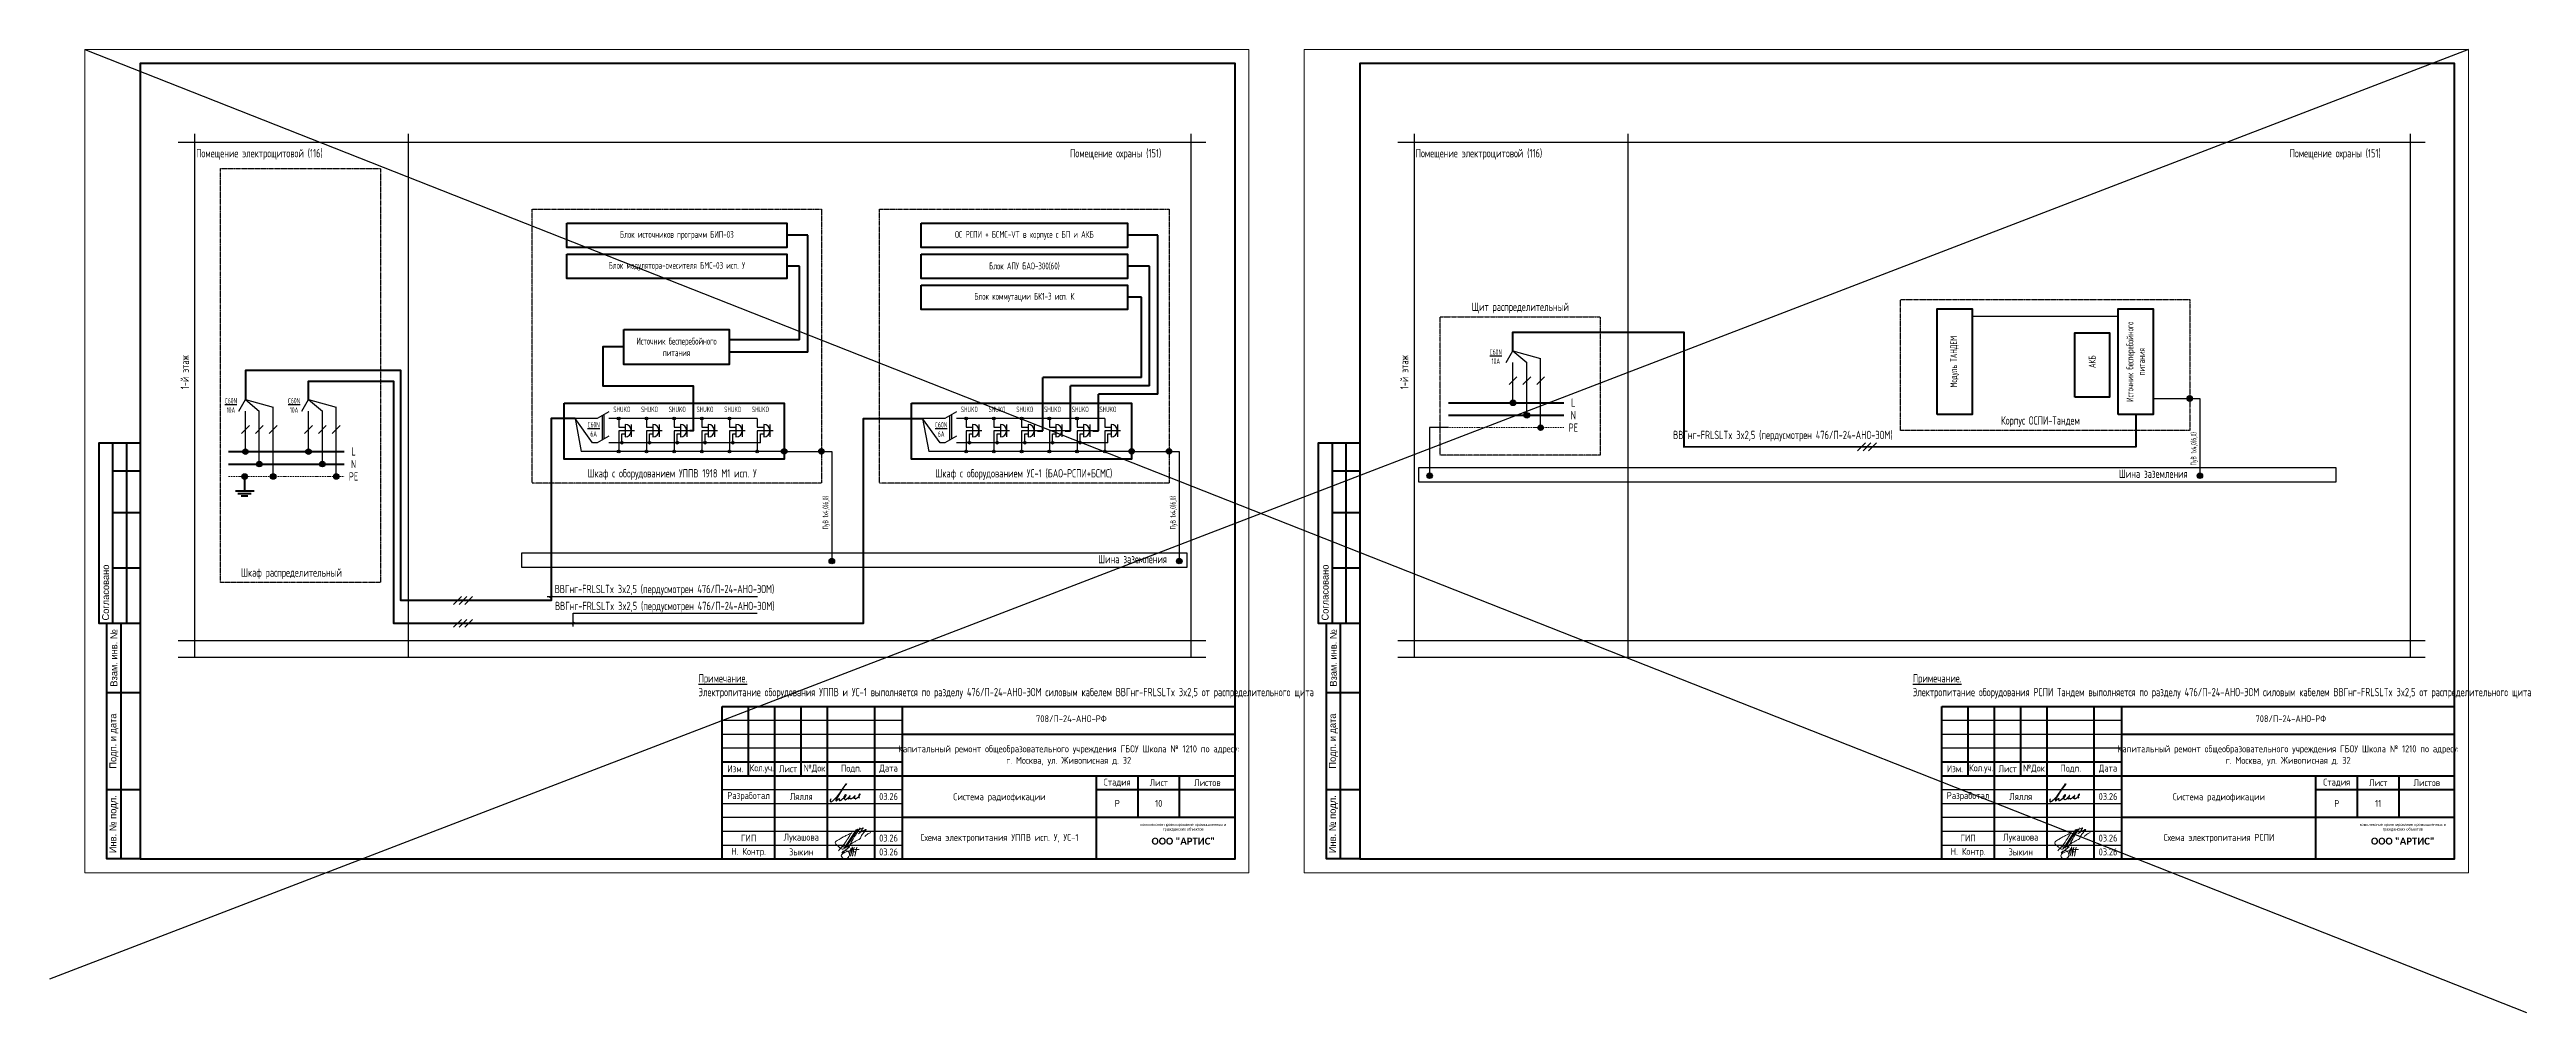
# Model space of a CAD drawing. Header units: millimetres. Extents: x -87434 to 499450, y -468665 to 122144.
# Drawn here: x 16185 to 105555, y -468665 to -433924 of the extents above.
import ezdxf
from ezdxf.enums import TextEntityAlignment as Align

# ---------------------------------------------------------------- set-up
doc = ezdxf.new("R2010")
doc.units = ezdxf.units.MM
doc.linetypes.add('DASHDOT', pattern=[25.4, 12.7, -6.35, 0, -6.35])
doc.linetypes.add('штриховая2', pattern=[9.525, 6.35, -3.175])
for name, color, linetype in [('__НАДПИСИ', 7, 'Continuous'), ('СОТ', 7, 'Continuous'), ('стена', 20, 'Continuous')]:
    doc.layers.add(name, color=color, linetype=linetype)
for name, color, linetype, lineweight in [('__ФОРМАТ', 7, 'Continuous', 40), ('RC-Линии_связи-Адресные', 5, 'Continuous', 30), ('Подписи', 7, 'Continuous', 13)]:
    doc.layers.add(name, color=color, linetype=linetype, lineweight=lineweight)
doc.layers.add('Границы листа', color=7, linetype='Continuous', lineweight=0, plot=False)
doc.layers.add('ОФ_подписи', color=5, linetype='Continuous', lineweight=13, true_color=0x0000ff)
doc.styles.add('GOST 2.304 type A', font='', dxfattribs={"height": 250})
doc.styles.add('ISOCPEUR', font='isocpeur.ttf', dxfattribs={"width": 0.9, "height": 350})
doc.styles.add('Mipgost_5', font='', dxfattribs={"height": 250})
doc.styles.add('RubezhCAD', font='', dxfattribs={"oblique": 10})
doc.styles.get("Standard").update_dxf_attribs({"font": ''})
doc.styles.add('TEXT', font='', dxfattribs={"width": 0.75})
doc.styles.add('ГОСТ 2.304', font='')
doc.styles.get('GOST 2.304 type A').set_extended_font_data('GOST 2.304 type A')
doc.styles.get('Mipgost_5').set_extended_font_data('Mipgost')
doc.styles.get('RubezhCAD').set_extended_font_data('GOST type A')
doc.styles.get('Standard').set_extended_font_data('GOST type B')
doc.styles.get('TEXT').set_extended_font_data('GOST type A')
doc.styles.get('ГОСТ 2.304').set_extended_font_data('GOST 2.304 type A')

# ---------------------------------------------------------------- blocks, each defined once
blk = doc.blocks.new('*U1044')
for p, q in [((5, 155), (5, 90)), ((15, 155), (15, 90))]:
    blk.add_line(p, q)
at = {"lineweight": -2}
for p, q in [((10, 155), (10, 90)), ((10, 145), (20, 145)), ((10, 130), (20, 130)), ((10, 110), (20, 110)), ((13, 90), (13, 5)), ((8, 65), (20, 65)), ((8, 30), (20, 30))]:
    blk.add_line(p, q, dxfattribs=at)
blk.add_lwpolyline([(20, 5), (415, 5), (415, 292), (20, 292)], close=True, dxfattribs=at)
for points in [[(20, 155), (5, 155), (5, 90), (8, 90)], [(20, 5), (8, 5), (8, 90), (20, 90)]]:
    blk.add_lwpolyline(points, dxfattribs=at)
at = {"layer": 'Границы листа'}
blk.add_lwpolyline([(420, 0), (0, 0), (0, 297), (420, 297)], close=True, dxfattribs=at)
at = {"lineweight": 30, "style": 'Mipgost_5'}
blk.add_text('Согласовано', height=2.5, rotation=90, dxfattribs=at).set_placement((7.5, 91), align=Align.MIDDLE_LEFT)
for s, p in [('Взам. инв. №', (10.5, 77.5)), ('Подп. и дата', (10.5, 47.5)), ('Инв. № подл.', (10.5, 17.5))]:
    blk.add_text(s, height=2.5, rotation=90, dxfattribs=at).set_placement(p, align=Align.MIDDLE)
at = {"lineweight": 13, "oblique": 10, "flags": 8}
blk.add_attdef('ФОРМАТ', (380.94, 1.12), '', height=3, dxfattribs=at)
blk = doc.blocks.new('П_Зыкин')
at = {"layer": 'ОФ_подписи', "color": 5, "ltscale": 100, "transparency": 33554687}
for p, q in [((142, 249), (62, -174)), ((102, 37), (218, 37)), ((258, 249), (178, -174))]:
    blk.add_line(p, q, dxfattribs=at)
blk.add_lwpolyline([(-462, 273), (-74, 273), (-446, -30)], dxfattribs=at)
for centre, radius, start, end in [((-271, -94), 186, 314.23929, 159.93483), ((345, -1372), 1523, 88.87583, 117.8788), ((1109, -252), 1204, 158.75935, 174.23097), ((-1024, 224), 1068, 337.81444, 2.88593), ((-849, 72), 852, 342.83077, 7.48151), ((-9, 182), 4.48, 8.96906, 155.65511), ((-643, 22), 732, 344.4555, 20.46196), ((-318, -169), 151, 108.7568, 173.42509), ((-287, -115), 185, 191.53585, 322.35119)]:
    blk.add_arc(centre, radius, start, end, dxfattribs=at)
blk = doc.blocks.new('П_Лукашова')
at = {"layer": 'ОФ_подписи', "color": 5}
for p, q in [((221, 339), (-221, -339)), ((286, 371), (-156, -307)), ((283, 370), (218, 338))]:
    blk.add_line(p, q, dxfattribs=at)
for points in [[(-221, -339), (-276, -344), (-368, -289), (-446, -221), (-505, -166), (-522, -116), (-412, -16), (-295, 56), (-173, 120), (-49, 179), (33, 216), (87, 237), (52, 221), (11, 167), (-59, 51), (-126, -52), (-177, -132), (-256, -231), (-409, -409)], [(360, 20), (294, -18), (203, -65), (91, -124), (-73, -248)], [(366, 415), (236, 213), (85, -37), (-50, -300)], [(221, 301), (344, 360), (434, 401), (475, 416), (464, 395), (420, 336), (342, 232), (310, 203), (337, 221), (420, 283), (490, 322), (558, 352), (576, 358), (491, 240), (403, 113), (374, 49), (360, 20)], [(530, 102), (646, 199), (748, 254)]]:
    blk.add_spline(points, degree=3, dxfattribs=at)
blk = doc.blocks.new('штамп')
at = {"layer": '__ФОРМАТ', "linetype": 'Continuous', "lineweight": 50}
for p, q in [((531929, 45357), (531929, 50857)), ((531929, 50857), (550429, 50857)), ((532879, 48357), (532879, 50857)), ((533829, 45357), (533829, 50857)), ((534779, 48357), (534779, 50857)), ((535729, 45357), (535729, 50857)), ((537429, 45357), (537429, 50857)), ((538429, 45357), (538429, 50857)), ((550429, 45357), (550429, 50857)), ((538429, 49857), (550429, 49857)), ((531929, 48857), (538429, 48857)), ((531929, 48357), (550429, 48357)), ((545429, 45357), (545429, 48357)), ((546929, 46857), (546929, 48357)), ((548429, 46857), (548429, 48357)), ((545429, 47857), (550429, 47857)), ((538429, 46857), (550429, 46857)), ((531929, 45357), (550429, 45357))]:
    blk.add_line(p, q, dxfattribs=at)
at = {"layer": '__ФОРМАТ', "linetype": 'Continuous', "lineweight": -2}
for p, q in [((531929, 50357), (538429, 50357)), ((531929, 49857), (538429, 49857)), ((531929, 49357), (538429, 49357)), ((531929, 48857), (538429, 48857)), ((531929, 47857), (538429, 47857)), ((531929, 47357), (538429, 47357)), ((531929, 46857), (538429, 46857)), ((538429, 46857), (550429, 46857)), ((531929, 46357), (538429, 46357)), ((531929, 45857), (538429, 45857))]:
    blk.add_line(p, q, dxfattribs=at)
at = {"layer": 'Подписи', "color": 5, "lineweight": 25}
blk.add_lwpolyline([(535847, 47525), (535833, 47500), (535823, 47461), (535824, 47440), (535829, 47423), (535840, 47414), (535857, 47413), (535876, 47421), (535897, 47435), (535917, 47454), (536005, 47539), (536088, 47624), (536142, 47690), (536203, 47776), (536266, 47874), (536323, 47953), (536362, 48009), (536395, 48059), (536405, 48060), (536397, 48045), (536295, 47925), (536205, 47790), (536095, 47603), (536059, 47544), (536038, 47506), (536029, 47485), (536027, 47473), (536027, 47462), (536031, 47457), (536037, 47454), (536045, 47456), (536057, 47466), (536072, 47479), (536107, 47506), (536133, 47525), (536147, 47532), (536152, 47532), (536153, 47529), (536150, 47520), (536147, 47504), (536146, 47491), (536148, 47479), (536150, 47471), (536157, 47465), (536166, 47462), (536178, 47464), (536189, 47469), (536215, 47480), (536240, 47498), (536281, 47529), (536306, 47550), (536324, 47567), (536342, 47582), (536372, 47609), (536388, 47629), (536397, 47646), (536399, 47657), (536398, 47666), (536393, 47671), (536383, 47671), (536372, 47667), (536356, 47653), (536336, 47632), (536323, 47612), (536313, 47599), (536309, 47587), (536310, 47579), (536315, 47575), (536326, 47579), (536335, 47585), (536344, 47592), (536348, 47595), (536352, 47596), (536354, 47595), (536355, 47592), (536349, 47583), (536342, 47575), (536334, 47561), (536326, 47547), (536322, 47538), (536320, 47531), (536321, 47523), (536325, 47519), (536328, 47519), (536333, 47524), (536338, 47527), (536344, 47526), (536346, 47520), (536351, 47508), (536355, 47498), (536359, 47493), (536366, 47491), (536375, 47491), (536385, 47497), (536412, 47513), (536436, 47532), (536466, 47559), (536491, 47583), (536517, 47607), (536529, 47621), (536545, 47642), (536547, 47643), (536546, 47644), (536543, 47644), (536541, 47642), (536538, 47637), (536499, 47577), (536491, 47558), (536482, 47544), (536480, 47535), (536479, 47529), (536481, 47524), (536483, 47522), (536489, 47523), (536494, 47526), (536502, 47532), (536512, 47539), (536522, 47544), (536530, 47548), (536541, 47549), (536547, 47546), (536550, 47541), (536551, 47531), (536552, 47525), (536553, 47521), (536558, 47517), (536562, 47515), (536568, 47515), (536575, 47517), (536583, 47523), (536596, 47533), (536617, 47547), (536636, 47561), (536659, 47583), (536688, 47609), (536702, 47620), (536713, 47630), (536721, 47636), (536727, 47641), (536727, 47643), (536726, 47644), (536723, 47643), (536720, 47638), (536715, 47629), (536693, 47594), (536681, 47575), (536676, 47566), (536674, 47557), (536677, 47551), (536679, 47547), (536684, 47546), (536689, 47549), (536695, 47552), (536700, 47554), (536709, 47554), (536716, 47551), (536717, 47545), (536719, 47535), (536721, 47527), (536725, 47524), (536731, 47520), (536741, 47523), (536747, 47528), (536757, 47534), (536779, 47550), (536809, 47572), (536842, 47600), (536865, 47623), (536880, 47642), (536895, 47664), (536899, 47675), (536901, 47684), (536898, 47689), (536891, 47693), (536881, 47689), (536873, 47682), (536862, 47668), (536856, 47654), (536855, 47638), (536856, 47622), (536856, 47598), (536858, 47583), (536860, 47572), (536864, 47560), (536871, 47551)], dxfattribs=at)
at = {"layer": 'ОФ_подписи'}
for name, p, xscale, yscale, zscale in [('П_Лукашова', (536533, 46057), 1.010226427429054, 1.010226427429054, 1.010226427429054), ('П_Зыкин', (536581, 45585), 0.7621923841183493, 0.7621923841183493, 0.7621923841183493)]:
    blk.add_blockref(name, p, dxfattribs=dict(at, xscale=xscale, yscale=yscale, zscale=zscale))
at = {"transparency": 33554687, "attachment_point": 5, "style": 'ГОСТ 2.304'}
for s, insert, char_height, width in [('{\\fArial|b0|i0|c204|p34;комплексное проектирование промышленных и гражданских объектов}', (548563, 46495), 100, 3372.21), ('{\\fCorbel Light|b1|i0|c204|p34;ООО "АРТИС"}', (548563, 45995), 250, 4171.2)]:
    blk.add_mtext(s, dxfattribs=dict(at, insert=insert, char_height=char_height, width=width))
at = {"layer": '__НАДПИСИ', "lineweight": 9, "ltscale": 2, "style": 'ISOCPEUR', "flags": 1}
blk.add_attdef('NOTATION', (548864, 51134), '', height=250, dxfattribs=at)
at = {"layer": '__НАДПИСИ', "lineweight": 9, "ltscale": 2, "style": 'RubezhCAD', "oblique": 10}
blk.add_attdef('SHEET', text='', height=250, dxfattribs=at).set_placement((547679, 47357), align=Align.MIDDLE_CENTER)
at = {"layer": '__ФОРМАТ', "color": 7, "linetype": 'Continuous', "lineweight": 20, "char_height": 250, "attachment_point": 5, "style": 'GOST 2.304 type A'}
for s, insert, width in [('Капитальный ремонт общеобразовательного учреждения ГБОУ Школа № 1210 по адресу:      \\Pг. Москва, ул. Живописная д. 32', (544429, 49085), 12000), ('\\pi-7.5,l7.5,t7.5;{\\W0.9;\\C256;Кол.уч.}', (533354, 48607), 950), ('Система радиофикации', (541929, 47564), 7000)]:
    blk.add_mtext(s, dxfattribs=dict(at, insert=insert, width=width))
at = {"layer": '__ФОРМАТ', "color": 7, "linetype": 'Continuous', "lineweight": 20, "char_height": 250, "attachment_point": 5, "line_spacing_factor": 1.2, "style": 'GOST 2.304 type A'}
for s, insert, width in [('\\pi-7.5,l7.5,t7.5;{\\C256;Изм.}', (532404, 48607), 950), ('\\pi-7.5,l7.5,t7.5;{\\C256;Лист}', (534304, 48607), 950), ('\\pi-7.5,l7.5,t7.5;{\\C256;№Док}', (535254, 48607), 950), ('\\pi-7.5,l7.5,t7.5;{\\C256;Подп.}', (536584, 48607), 1710.72), ('\\pi-7.5,l7.5,t7.5;{\\C256;Дата}', (537929, 48607), 1000), ('\\pi-7.5,l7.5,t7.5;{\\C256;Разработал}', (532879, 47607), 1900), ('{\\C256;Лялля}', (534779, 47607), 1900), ('{\\C256;03.26}', (537929, 47607), 1000), ('\\pi-7.5,l7.5,t7.5;{\\C256;Стадия}', (546179, 48107), 1500), ('\\pi-750,l750,t750;{\\C256;Р}', (546179, 47357), 1500), ('\\pi-7.5,l7.5,t7.5;{\\C256;Лист}', (547679, 48107), 1500), ('\\pi-7.5,l7.5,t7.5;{\\C256;Листов}', (549429, 48107), 2000), ('{\\C256;Н. Контр. }', (532879, 45592), 1900), ('\\pi-7.5,l7.5,t7.5;{\\C256;ГИП}', (532879, 46107), 1900), ('{\\C256;Лукашова}', (534779, 46107), 1900), ('\\pi-750,l750,t750;{\\C256;Зыкин}', (534779, 45607), 1900), ('{\\C256;03.26}', (537929, 46107), 1000), ('{\\C256;03.26}', (537929, 45607), 1000)]:
    blk.add_mtext(s, dxfattribs=dict(at, insert=insert, width=width))
at = {"layer": 'стена', "color": 18, "true_color": 0x000000, "insert": (543249, 50539), "char_height": 250, "width": 3851.47, "attachment_point": 1, "style": 'GOST 2.304 type A'}
blk.add_mtext('708/П-24-АНО-РФ', dxfattribs=at)

msp = doc.modelspace()

# ---------------------------------------------------------------- hatches: boundary and pattern name
h = msp.add_hatch(color=256)
h.dxf.hatch_style = 1
edge = h.paths.add_edge_path()
edge.add_arc((68986.48633, -446670.63758), 100, 0, 360)
h = msp.add_hatch(color=256)
h.dxf.hatch_style = 1
edge = h.paths.add_edge_path()
edge.add_arc((93403.07586, -446514.001), 100, 0, 360)
h = msp.add_hatch(color=256)
h.dxf.hatch_style = 1
edge = h.paths.add_edge_path()
edge.add_arc((93405.08777, -446514.001), 100, 0, 360)
h = msp.add_hatch(color=256)
h.dxf.hatch_style = 1
edge = h.paths.add_edge_path()
edge.add_arc((36720.19661, -447237.83167), 50, 0, 360)
h = msp.add_hatch(color=256)
h.dxf.hatch_style = 1
edge = h.paths.add_edge_path()
edge.add_arc((37720.19661, -447237.83167), 50, 0, 360)
h = msp.add_hatch(color=256)
h.dxf.hatch_style = 1
edge = h.paths.add_edge_path()
edge.add_arc((38720.19661, -447237.83167), 50, 0, 360)
h = msp.add_hatch(color=256)
h.dxf.hatch_style = 1
edge = h.paths.add_edge_path()
edge.add_arc((39720.19661, -447237.83167), 50, 0, 360)
h = msp.add_hatch(color=256)
h.dxf.hatch_style = 1
edge = h.paths.add_edge_path()
edge.add_arc((40720.19661, -447237.83167), 50, 0, 360)
h = msp.add_hatch(color=256)
h.dxf.hatch_style = 1
edge = h.paths.add_edge_path()
edge.add_arc((49258.88625, -447237.83167), 50, 0, 360)
h = msp.add_hatch(color=256)
h.dxf.hatch_style = 1
edge = h.paths.add_edge_path()
edge.add_arc((50258.88625, -447237.83167), 50, 0, 360)
h = msp.add_hatch(color=256)
h.dxf.hatch_style = 1
edge = h.paths.add_edge_path()
edge.add_arc((51258.88625, -447237.83167), 50, 0, 360)
h = msp.add_hatch(color=256)
h.dxf.hatch_style = 1
edge = h.paths.add_edge_path()
edge.add_arc((52258.88625, -447237.83167), 50, 0, 360)
h = msp.add_hatch(color=256)
h.dxf.hatch_style = 1
edge = h.paths.add_edge_path()
edge.add_arc((53258.88625, -447237.83167), 50, 0, 360)
h = msp.add_hatch(color=256)
h.dxf.hatch_style = 1
edge = h.paths.add_edge_path()
edge.add_arc((69486.48633, -447118.161), 100, 0, 360)
h = msp.add_hatch(color=256)
h.dxf.hatch_style = 1
edge = h.paths.add_edge_path()
edge.add_arc((69986.48633, -447565.68442), 100, 0, 360)
h = msp.add_hatch(color=256)
h.dxf.hatch_style = 1
edge = h.paths.add_edge_path()
edge.add_arc((23252.71551, -448431.47288), 100, 0, 360)
h = msp.add_hatch(color=256)
h.dxf.hatch_style = 1
edge = h.paths.add_edge_path()
edge.add_arc((25529.55458, -448431.47288), 100, 0, 360)
h = msp.add_hatch(color=256)
h.dxf.hatch_style = 1
edge = h.paths.add_edge_path()
edge.add_arc((36720.19661, -448420.87709), 50, 0, 360)
h = msp.add_hatch(color=256)
h.dxf.hatch_style = 1
edge = h.paths.add_edge_path()
edge.add_arc((36835.53665, -448108.15952), 50, 0, 360)
h = msp.add_hatch(color=256)
h.dxf.hatch_style = 1
edge = h.paths.add_edge_path()
edge.add_arc((37720.19661, -448420.87709), 50, 0, 360)
h = msp.add_hatch(color=256)
h.dxf.hatch_style = 1
edge = h.paths.add_edge_path()
edge.add_arc((37835.53665, -448108.15952), 50, 0, 360)
h = msp.add_hatch(color=256)
h.dxf.hatch_style = 1
edge = h.paths.add_edge_path()
edge.add_arc((38720.19661, -448420.87709), 50, 0, 360)
h = msp.add_hatch(color=256)
h.dxf.hatch_style = 1
edge = h.paths.add_edge_path()
edge.add_arc((38835.53665, -448108.15952), 50, 0, 360)
h = msp.add_hatch(color=256)
h.dxf.hatch_style = 1
edge = h.paths.add_edge_path()
edge.add_arc((39720.19661, -448420.87709), 50, 0, 360)
h = msp.add_hatch(color=256)
h.dxf.hatch_style = 1
edge = h.paths.add_edge_path()
edge.add_arc((39835.53665, -448108.15952), 50, 0, 360)
h = msp.add_hatch(color=256)
h.dxf.hatch_style = 1
edge = h.paths.add_edge_path()
edge.add_arc((40720.19661, -448420.87709), 50, 0, 360)
h = msp.add_hatch(color=256)
h.dxf.hatch_style = 1
edge = h.paths.add_edge_path()
edge.add_arc((40835.53665, -448108.15952), 50, 0, 360)
h = msp.add_hatch(color=256)
h.dxf.hatch_style = 1
edge = h.paths.add_edge_path()
edge.add_arc((41720.19661, -448420.87709), 50, 0, 360)
h = msp.add_hatch(color=256)
h.dxf.hatch_style = 1
edge = h.paths.add_edge_path()
edge.add_arc((42690.1949, -448420.87709), 100, 0, 360)
h = msp.add_hatch(color=256)
h.dxf.hatch_style = 1
edge = h.paths.add_edge_path()
edge.add_arc((44031.98534, -448420.87709), 100, 0, 360)
h = msp.add_hatch(color=256)
h.dxf.hatch_style = 1
edge = h.paths.add_edge_path()
edge.add_arc((44033.99725, -448420.87709), 100, 0, 360)
h = msp.add_hatch(color=256)
h.dxf.hatch_style = 1
edge = h.paths.add_edge_path()
edge.add_arc((49258.88625, -448420.87709), 50, 0, 360)
h = msp.add_hatch(color=256)
h.dxf.hatch_style = 1
edge = h.paths.add_edge_path()
edge.add_arc((49374.22629, -448108.15952), 50, 0, 360)
h = msp.add_hatch(color=256)
h.dxf.hatch_style = 1
edge = h.paths.add_edge_path()
edge.add_arc((50258.88625, -448420.87709), 50, 0, 360)
h = msp.add_hatch(color=256)
h.dxf.hatch_style = 1
edge = h.paths.add_edge_path()
edge.add_arc((50374.22629, -448108.15952), 50, 0, 360)
h = msp.add_hatch(color=256)
h.dxf.hatch_style = 1
edge = h.paths.add_edge_path()
edge.add_arc((51258.88625, -448420.87709), 50, 0, 360)
h = msp.add_hatch(color=256)
h.dxf.hatch_style = 1
edge = h.paths.add_edge_path()
edge.add_arc((51374.22629, -448108.15952), 50, 0, 360)
h = msp.add_hatch(color=256)
h.dxf.hatch_style = 1
edge = h.paths.add_edge_path()
edge.add_arc((52258.88625, -448420.87709), 50, 0, 360)
h = msp.add_hatch(color=256)
h.dxf.hatch_style = 1
edge = h.paths.add_edge_path()
edge.add_arc((52374.22629, -448108.15952), 50, 0, 360)
h = msp.add_hatch(color=256)
h.dxf.hatch_style = 1
edge = h.paths.add_edge_path()
edge.add_arc((53258.88625, -448420.87709), 50, 0, 360)
h = msp.add_hatch(color=256)
h.dxf.hatch_style = 1
edge = h.paths.add_edge_path()
edge.add_arc((53374.22629, -448108.15952), 50, 0, 360)
h = msp.add_hatch(color=256)
h.dxf.hatch_style = 1
edge = h.paths.add_edge_path()
edge.add_arc((54258.88625, -448420.87709), 50, 0, 360)
h = msp.add_hatch(color=256)
h.dxf.hatch_style = 1
edge = h.paths.add_edge_path()
edge.add_arc((55228.88454, -448420.87709), 100, 0, 360)
h = msp.add_hatch(color=256)
h.dxf.hatch_style = 1
edge = h.paths.add_edge_path()
edge.add_arc((56578.88454, -448420.87709), 100, 0, 360)
h = msp.add_hatch(color=256)
h.dxf.hatch_style = 1
edge = h.paths.add_edge_path()
edge.add_arc((23223.63702, -449326.51973), 100, 0, 360)
h = msp.add_hatch(color=256)
h.dxf.hatch_style = 1
edge = h.paths.add_edge_path()
edge.add_arc((23752.71551, -448878.99631), 100, 0, 360)
h = msp.add_hatch(color=256)
h.dxf.hatch_style = 1
edge = h.paths.add_edge_path()
edge.add_arc((24252.71551, -449326.51973), 100, 0, 360)
h = msp.add_hatch(color=256)
h.dxf.hatch_style = 1
edge = h.paths.add_edge_path()
edge.add_arc((26029.55458, -448878.99631), 100, 0, 360)
h = msp.add_hatch(color=256)
h.dxf.hatch_style = 1
edge = h.paths.add_edge_path()
edge.add_arc((26529.55458, -449326.51973), 100, 0, 360)
h = msp.add_hatch(color=256)
h.dxf.hatch_style = 1
edge = h.paths.add_edge_path()
edge.add_arc((65981.43792, -449300.93186), 100, 0, 360)
h = msp.add_hatch(color=256)
h.dxf.hatch_style = 1
edge = h.paths.add_edge_path()
edge.add_arc((93772.17709, -449300.93186), 100, 0, 360)
h = msp.add_hatch(color=256)
h.dxf.hatch_style = 1
edge = h.paths.add_edge_path()
edge.add_arc((44409.29613, -452379.31263), 100, 0, 360)
h = msp.add_hatch(color=256)
h.dxf.hatch_style = 1
edge = h.paths.add_edge_path()
edge.add_arc((56945.97386, -452379.31263), 100, 0, 360)

# ---------------------------------------------------------------- linework, layer by layer
for p, q in [((21418.62553, -436967.20708), (21418.62553, -455847.16474)), ((29127.44514, -436967.20708), (29127.44514, -455847.16474)), ((57361.57028, -436967.20708), (57361.57028, -455847.16474)), ((65418.62553, -436967.20708), (65418.62553, -455847.16474)), ((73127.44514, -436967.20708), (73127.44514, -455847.16474)), ((101361.57028, -436967.20708), (101361.57028, -455847.16474)), ((20830.76569, -437267.20708), (57900.08214, -437267.20708)), ((64830.76569, -437267.20708), (101900.08214, -437267.20708)), ((92085.58559, -446514.001), (93403.07586, -446514.001)), ((36123.87978, -447137.31833), (36123.87978, -448007.64618)), ((36190.54644, -447098.82831), (36190.54644, -447969.15616)), ((48662.56942, -447137.31833), (48662.56942, -448007.64618)), ((48729.23608, -447098.82831), (48729.23608, -447969.15616)), ((42690.1949, -448420.87709), (44031.98534, -448420.87709)), ((55228.88454, -448420.87709), (56578.88454, -448420.87709)), ((34143.24279, -453656.51664), (41727.24279, -453656.51664)), ((34241.24279, -453702.51664), (34315.24279, -453610.51664)), ((35038.24279, -454669.33786), (35112.24279, -454577.33786)), ((35073.24279, -454745.51664), (35073.24279, -454263.51664)), ((35073.24279, -454263.51664), (41719.24279, -454263.51664)), ((20830.76569, -455247.06124), (57900.08214, -455247.06124)), ((64830.76569, -455247.06124), (101900.08214, -455247.06124)), ((20830.76569, -455847.16474), (57900.08214, -455847.16474)), ((64830.76569, -455847.16474), (101900.08214, -455847.16474))]:
    msp.add_line(p, q)
at = {"lineweight": 40}
for p, q in [((43545.27378, -440626.57404), (42790.1949, -440626.57404)), ((43545.27378, -444840.14665), (43545.27378, -440626.57404)), ((56178.88454, -440626.57404), (55078.88454, -440626.57404)), ((56178.88454, -446351.87316), (56178.88454, -440626.57404)), ((43245.27378, -441743.51321), (42790.1949, -441743.51321)), ((43245.27378, -444397.73211), (43245.27378, -441743.51321)), ((55878.88454, -441743.51321), (55078.88454, -441743.51321)), ((55878.88454, -446051.87316), (55878.88454, -441743.51321)), ((55578.88454, -442860.45238), (55078.88454, -442860.45238)), ((55578.88454, -445751.87316), (55578.88454, -442860.45238)), ((43245.27378, -444397.73211), (40711.72886, -444397.73211)), ((43545.27378, -444840.14665), (40711.72886, -444840.14665)), ((52027.51592, -447675.20994), (52027.51592, -445751.87316)), ((55578.88454, -445751.87316), (52027.51592, -445751.87316)), ((55878.88454, -446051.87316), (53027.51592, -446051.87316)), ((53027.51592, -447675.20994), (53027.51592, -446051.87316)), ((56178.88454, -446351.87316), (54027.51592, -446351.87316)), ((54027.51592, -447675.20994), (54027.51592, -446351.87316)), ((51827.51592, -447675.20994), (52027.51592, -447675.20994)), ((52827.51592, -447675.20994), (53027.51592, -447675.20994)), ((53827.51592, -447675.20994), (54027.51592, -447675.20994))]:
    msp.add_line(p, q, dxfattribs=at)
at = {"lineweight": 30, "ltscale": 0.25}
for p, q in [((68746.96963, -445209.40598), (68986.48633, -444794.55088)), ((68986.48633, -444794.55088), (69486.48633, -445209.40598)), ((68845.06498, -446010.25855), (69127.90769, -445727.41584)), ((68986.48633, -446670.63758), (68986.48633, -445209.40598)), ((69345.06498, -446010.25855), (69627.90769, -445727.41584)), ((69486.48633, -447118.161), (69486.48633, -445209.40598)), ((69845.06498, -446010.25855), (70127.90769, -445727.41584)), ((23013.1988, -446970.24129), (23252.71551, -446555.38619)), ((23252.71551, -446555.38619), (23752.71551, -446970.24129)), ((25290.03787, -446970.24129), (25529.55458, -446555.38619)), ((25529.55458, -446555.38619), (26029.55458, -446970.24129)), ((23111.29415, -447771.09386), (23394.13687, -447488.25115)), ((23252.71551, -448431.47288), (23252.71551, -446970.24129)), ((23611.29415, -447771.09386), (23894.13687, -447488.25115)), ((23752.71551, -448878.99631), (23752.71551, -446970.24129)), ((24111.29415, -447771.09386), (24394.13687, -447488.25115)), ((25388.13322, -447771.09386), (25670.97593, -447488.25115)), ((25529.55458, -448431.47288), (25529.55458, -446970.24129)), ((25888.13322, -447771.09386), (26170.97593, -447488.25115)), ((26029.55458, -448878.99631), (26029.55458, -446970.24129)), ((26388.13322, -447771.09386), (26670.97593, -447488.25115)), ((35949.78556, -447237.83167), (35147.71074, -447237.83167)), ((35777.48247, -448108.15952), (35147.71074, -447237.83167)), ((36364.64066, -446998.31496), (35949.78556, -447237.83167)), ((41720.19661, -447237.83167), (36364.64066, -447237.83167)), ((48488.4752, -447237.83167), (47686.40038, -447237.83167)), ((48316.1721, -448108.15952), (47686.40038, -447237.83167)), ((48903.3303, -446998.31496), (48488.4752, -447237.83167)), ((54258.88625, -447237.83167), (48903.3303, -447237.83167)), ((35949.78556, -448108.15952), (35777.48247, -448108.15952)), ((36364.64066, -447868.64282), (35949.78556, -448108.15952)), ((41835.53665, -448108.15952), (36364.64066, -448108.15952)), ((48488.4752, -448108.15952), (48316.1721, -448108.15952)), ((48903.3303, -447868.64282), (48488.4752, -448108.15952)), ((54374.22629, -448108.15952), (48903.3303, -448108.15952)), ((81420.1824, -448401.938), (81703.02511, -448119.09528)), ((81620.1824, -448401.938), (81903.02511, -448119.09528)), ((81820.1824, -448401.938), (82103.02511, -448119.09528)), ((30763.46944, -453945.85178), (31046.31215, -453663.00906)), ((30963.46944, -453945.85178), (31246.31215, -453663.00906)), ((31163.46944, -453945.85178), (31446.31215, -453663.00906)), ((30763.46944, -454764.75921), (31046.31215, -454481.9165)), ((30963.46944, -454764.75921), (31246.31215, -454481.9165)), ((31163.46944, -454764.75921), (31446.31215, -454481.9165))]:
    msp.add_line(p, q, dxfattribs=at)
at = {"ltscale": 0.25}
for p, q in [((68986.48633, -444794.55088), (69986.48633, -445067.03682)), ((69986.48633, -447565.68442), (69986.48633, -445067.03682)), ((23252.71551, -446555.38619), (24252.71551, -446827.87213)), ((24252.71551, -449326.51973), (24252.71551, -446827.87213)), ((25529.55458, -446555.38619), (26529.55458, -446827.87213)), ((26529.55458, -449326.51973), (26529.55458, -446827.87213))]:
    msp.add_line(p, q, dxfattribs=at)
at = {"lineweight": 30}
for p, q in [((35147.71074, -447237.83167), (35369.3948, -448420.87709)), ((47686.40038, -447237.83167), (47908.08444, -448420.87709)), ((41470.78649, -448420.87709), (35369.3948, -448420.87709)), ((42690.1949, -448420.87709), (41470.78649, -448420.87709)), ((54009.47613, -448420.87709), (47908.08444, -448420.87709)), ((55228.88454, -448420.87709), (54009.47613, -448420.87709))]:
    msp.add_line(p, q, dxfattribs=at)
at = {"lineweight": 25, "ltscale": 0.25}
for p, q in [((36952.30989, -447450.86568), (36952.30989, -447899.5542)), ((37952.30989, -447450.86568), (37952.30989, -447899.5542)), ((38952.30989, -447450.86568), (38952.30989, -447899.5542)), ((39952.30989, -447450.86568), (39952.30989, -447899.5542)), ((40952.30989, -447450.86568), (40952.30989, -447899.5542)), ((41952.30989, -447450.86568), (41952.30989, -447899.5542)), ((49490.99953, -447450.86568), (49490.99953, -447899.5542)), ((50490.99953, -447450.86568), (50490.99953, -447899.5542)), ((51490.99953, -447450.86568), (51490.99953, -447899.5542)), ((52490.99953, -447450.86568), (52490.99953, -447899.5542)), ((53490.99953, -447450.86568), (53490.99953, -447899.5542)), ((54490.99953, -447450.86568), (54490.99953, -447899.5542))]:
    msp.add_line(p, q, dxfattribs=at)
at = {"lineweight": 25}
for p, q in [((37176.65415, -447450.86568), (37176.65415, -447899.5542)), ((38176.65415, -447450.86568), (38176.65415, -447899.5542)), ((39176.65415, -447450.86568), (39176.65415, -447899.5542)), ((40176.65415, -447450.86568), (40176.65415, -447899.5542)), ((41176.65415, -447450.86568), (41176.65415, -447899.5542)), ((42176.65415, -447450.86568), (42176.65415, -447899.5542)), ((49715.34379, -447450.86568), (49715.34379, -447899.5542)), ((50715.34379, -447450.86568), (50715.34379, -447899.5542)), ((51715.34379, -447450.86568), (51715.34379, -447899.5542)), ((52715.34379, -447450.86568), (52715.34379, -447899.5542)), ((53715.34379, -447450.86568), (53715.34379, -447899.5542)), ((54715.34379, -447450.86568), (54715.34379, -447899.5542))]:
    msp.add_line(p, q, dxfattribs=at)
at = {"linetype": 'DASHDOT', "lineweight": 20, "ltscale": 0.25}
for p, q in [((66655.62537, -447565.68442), (70823.6227, -447565.68442)), ((22645.15737, -449326.51973), (26813.1547, -449326.51973))]:
    msp.add_line(p, q, dxfattribs=at)
at = {"lineweight": 40, "ltscale": 0.25}
for p, q in [((23223.63702, -449326.51973), (23223.63702, -449845.45458)), ((23570.47591, -449853.77458), (22890.67167, -449853.77458)), ((23462.26223, -449948.06784), (22976.68763, -449948.06784)), ((23342.94956, -450042.36109), (23101.54967, -450042.36109))]:
    msp.add_line(p, q, dxfattribs=at)
at = {"linetype": 'штриховая2', "lineweight": 30}
for points in [[(22355.48017, -438214.13171), (28127.73637, -438214.13171), (28127.73637, -453148.08169), (22355.48017, -453148.08169), (22355.48017, -438214.13171)], [(66365.94817, -443565.32033), (72138.20437, -443565.32033), (72138.20437, -448554.03803), (66365.94817, -448554.03803), (66365.94817, -443565.32033)]]:
    msp.add_lwpolyline(points, dxfattribs=at)
for points in [[(33597.64463, -439686.60728), (44040.1949, -439686.60728), (44040.1949, -449569.49305), (33597.64463, -449569.49305)], [(46136.33427, -439686.60728), (56578.88454, -439686.60728), (56578.88454, -449569.49305), (46136.33427, -449569.49305)], [(82968.73515, -442946.98814), (93411.28542, -442946.98814), (93411.28542, -447662.61697), (82968.73515, -447662.61697)]]:
    msp.add_lwpolyline(points, close=True, dxfattribs=at)
at = {"lineweight": 40, "ltscale": 5}
for points in [[(34847.64463, -440186.60728), (42790.1949, -440186.60728), (42790.1949, -441066.5408), (34847.64463, -441066.5408)], [(47636.33427, -440186.60728), (55078.88454, -440186.60728), (55078.88454, -441066.5408), (47636.33427, -441066.5408)], [(34847.64463, -441303.54645), (42790.1949, -441303.54645), (42790.1949, -442183.47997), (34847.64463, -442183.47997)], [(47636.33427, -441303.54645), (55078.88454, -441303.54645), (55078.88454, -442183.47997), (47636.33427, -442183.47997)], [(47636.33427, -442420.48562), (55078.88454, -442420.48562), (55078.88454, -443300.41914), (47636.33427, -443300.41914)], [(36903.5714, -444024.61443), (40711.72886, -444024.61443), (40711.72886, -445282.1291), (36903.5714, -445282.1291)], [(84294.43497, -447090.72577), (84294.43497, -443282.56831), (85551.94964, -443282.56831), (85551.94964, -447090.72577)], [(89257.00382, -446470.05431), (89257.00382, -444147.27418), (90514.51849, -444147.27418), (90514.51849, -446470.05431)], [(90828.07093, -447090.72577), (90828.07093, -443282.56831), (92085.58559, -443282.56831), (92085.58559, -447090.72577)], [(34747.64463, -446678.43828), (42690.1949, -446678.43828), (42690.1949, -448706.07441), (34747.64463, -448706.07441)], [(47286.33427, -446678.43828), (55228.88454, -446678.43828), (55228.88454, -448706.07441), (47286.33427, -448706.07441)]]:
    msp.add_lwpolyline(points, close=True, dxfattribs=at)
at = {"lineweight": 40}
for points in [[(68986.48633, -444794.55088), (68986.48633, -444125.71591), (75156.24279, -444125.71591), (75156.24279, -448260.51664), (91476.24279, -448247.5124), (91476.24279, -447077.72153)], [(35152.799, -447237.83167), (34280.85252, -447237.83167), (34280.85252, -453804.43042), (28865.50076, -453804.43042), (28865.50076, -445507.50157), (23252.71551, -445507.50157), (23252.71551, -446555.38619)], [(25529.55458, -446555.38619), (25529.55458, -445885.27224), (28593.37844, -445885.27224), (28593.37844, -454623.33786), (45558.50139, -454623.33786), (45558.50139, -447237.83167), (47686.40038, -447237.83167)]]:
    msp.add_lwpolyline(points, dxfattribs=at)
at = {"lineweight": 30}
for points in [[(85551.94964, -443539.44338), (90828.07093, -443539.44338)], [(37288.82628, -447675.20994), (36720.19661, -447675.20994), (36720.19661, -448420.87709)], [(38288.82628, -447675.20994), (37720.19661, -447675.20994), (37720.19661, -448420.87709)], [(39288.82628, -447675.20994), (38720.19661, -447675.20994), (38720.19661, -448420.87709)], [(40288.82628, -447675.20994), (39720.19661, -447675.20994), (39720.19661, -448420.87709)], [(41288.82628, -447675.20994), (40720.19661, -447675.20994), (40720.19661, -448420.87709)], [(42288.82628, -447675.20994), (41720.19661, -447675.20994), (41720.19661, -448420.87709)], [(49827.51592, -447675.20994), (49258.88625, -447675.20994), (49258.88625, -448420.87709)], [(50827.51592, -447675.20994), (50258.88625, -447675.20994), (50258.88625, -448420.87709)], [(51827.51592, -447675.20994), (51258.88625, -447675.20994), (51258.88625, -448420.87709)], [(52827.51592, -447675.20994), (52258.88625, -447675.20994), (52258.88625, -448420.87709)], [(53827.51592, -447675.20994), (53258.88625, -447675.20994), (53258.88625, -448420.87709)], [(54827.51592, -447675.20994), (54258.88625, -447675.20994), (54258.88625, -448420.87709)]]:
    msp.add_lwpolyline(points, dxfattribs=at)
at = {"lineweight": 50}
msp.add_lwpolyline([(36903.5714, -444653.37176), (36150.18667, -444653.37176), (36150.18667, -446052.83897), (39403.23158, -446052.83897), (39403.23158, -447675.20994), (39288.82628, -447675.20994)], dxfattribs=at)
at = {"lineweight": 40, "ltscale": 0.25}
for points in [[(66655.62537, -446670.63758), (70823.6227, -446670.63758)], [(22645.15737, -448431.47288), (26813.1547, -448431.47288)]]:
    msp.add_lwpolyline(points, dxfattribs=at)
for points in [[(93403.07586, -446514.001), (93772.17709, -446514.001), (93772.17709, -449300.93186)], [(66655.62537, -447565.68442), (65981.43792, -447565.68442), (65981.43792, -449300.93186)], [(44040.1949, -448420.87709), (44409.29613, -448420.87709), (44409.29613, -452379.31263)], [(56576.87263, -448420.87709), (56945.97386, -448420.87709), (56945.97386, -452379.31263)]]:
    msp.add_lwpolyline(points)
at = {"lineweight": 30, "ltscale": 0.25}
for points in [[(36720.19661, -447237.83167), (36720.19661, -447546.12054), (36952.30989, -447546.12054)], [(37720.19661, -447237.83167), (37720.19661, -447546.12054), (37952.30989, -447546.12054)], [(38720.19661, -447237.83167), (38720.19661, -447546.12054), (38952.30989, -447546.12054)], [(39720.19661, -447237.83167), (39720.19661, -447546.12054), (39952.30989, -447546.12054)], [(40720.19661, -447237.83167), (40720.19661, -447546.12054), (40952.30989, -447546.12054)], [(41720.19661, -447237.83167), (41720.19661, -447546.12054), (41952.30989, -447546.12054)], [(49258.88625, -447237.83167), (49258.88625, -447546.12054), (49490.99953, -447546.12054)], [(50258.88625, -447237.83167), (50258.88625, -447546.12054), (50490.99953, -447546.12054)], [(51258.88625, -447237.83167), (51258.88625, -447546.12054), (51490.99953, -447546.12054)], [(52258.88625, -447237.83167), (52258.88625, -447546.12054), (52490.99953, -447546.12054)], [(53258.88625, -447237.83167), (53258.88625, -447546.12054), (53490.99953, -447546.12054)], [(54258.88625, -447237.83167), (54258.88625, -447546.12054), (54490.99953, -447546.12054)], [(36835.53665, -448108.15952), (36835.53665, -447794.25608), (36952.30989, -447794.25608)], [(37835.53665, -448108.15952), (37835.53665, -447794.25608), (37952.30989, -447794.25608)], [(38835.53665, -448108.15952), (38835.53665, -447794.25608), (38952.30989, -447794.25608)], [(39835.53665, -448108.15952), (39835.53665, -447794.25608), (39952.30989, -447794.25608)], [(40835.53665, -448108.15952), (40835.53665, -447794.25608), (40952.30989, -447794.25608)], [(41835.53665, -448108.15952), (41835.53665, -447794.25608), (41952.30989, -447794.25608)], [(49374.22629, -448108.15952), (49374.22629, -447794.25608), (49490.99953, -447794.25608)], [(50374.22629, -448108.15952), (50374.22629, -447794.25608), (50490.99953, -447794.25608)], [(51374.22629, -448108.15952), (51374.22629, -447794.25608), (51490.99953, -447794.25608)], [(52374.22629, -448108.15952), (52374.22629, -447794.25608), (52490.99953, -447794.25608)], [(53374.22629, -448108.15952), (53374.22629, -447794.25608), (53490.99953, -447794.25608)], [(54374.22629, -448108.15952), (54374.22629, -447794.25608), (54490.99953, -447794.25608)]]:
    msp.add_lwpolyline(points, dxfattribs=at)
at = {"lineweight": 40, "ltscale": 0.5}
for points in [[(66655.62537, -447118.161), (70823.6227, -447118.161)], [(22645.15737, -448878.99631), (26813.1547, -448878.99631)]]:
    msp.add_lwpolyline(points, dxfattribs=at)
for points in [[(65573.233, -449525.80934), (98683.24279, -449525.80934), (98683.24279, -449021.08656), (65573.233, -449021.08656)], [(33214.92203, -452604.19012), (57233.64824, -452604.19012), (57233.64824, -452099.46733), (33214.92203, -452099.46733)]]:
    msp.add_lwpolyline(points, close=True)
for centre, radius in [((68986.48633, -446670.63758), 100), ((93403.07586, -446514.001), 100), ((93405.08777, -446514.001), 100), ((36720.19661, -447237.83167), 50), ((37720.19661, -447237.83167), 50), ((38720.19661, -447237.83167), 50), ((39720.19661, -447237.83167), 50), ((40720.19661, -447237.83167), 50), ((49258.88625, -447237.83167), 50), ((50258.88625, -447237.83167), 50), ((51258.88625, -447237.83167), 50), ((52258.88625, -447237.83167), 50), ((53258.88625, -447237.83167), 50), ((69486.48633, -447118.161), 100), ((69986.48633, -447565.68442), 100), ((23252.71551, -448431.47288), 100), ((25529.55458, -448431.47288), 100), ((36720.19661, -448420.87709), 50), ((36835.53665, -448108.15952), 50), ((37720.19661, -448420.87709), 50), ((37835.53665, -448108.15952), 50), ((38720.19661, -448420.87709), 50), ((38835.53665, -448108.15952), 50), ((39720.19661, -448420.87709), 50), ((39835.53665, -448108.15952), 50), ((40720.19661, -448420.87709), 50), ((40835.53665, -448108.15952), 50), ((41720.19661, -448420.87709), 50), ((42690.1949, -448420.87709), 100), ((44031.98534, -448420.87709), 100), ((44033.99725, -448420.87709), 100), ((49258.88625, -448420.87709), 50), ((49374.22629, -448108.15952), 50), ((50258.88625, -448420.87709), 50), ((50374.22629, -448108.15952), 50), ((51258.88625, -448420.87709), 50), ((51374.22629, -448108.15952), 50), ((52258.88625, -448420.87709), 50), ((52374.22629, -448108.15952), 50), ((53258.88625, -448420.87709), 50), ((53374.22629, -448108.15952), 50), ((54258.88625, -448420.87709), 50), ((55228.88454, -448420.87709), 100), ((56578.88454, -448420.87709), 100), ((23223.63702, -449326.51973), 100), ((23752.71551, -448878.99631), 100), ((24252.71551, -449326.51973), 100), ((26029.55458, -448878.99631), 100), ((26529.55458, -449326.51973), 100), ((65981.43792, -449300.93186), 100), ((93772.17709, -449300.93186), 100), ((44409.29613, -452379.31263), 100), ((56945.97386, -452379.31263), 100)]:
    msp.add_circle(centre, radius)
at = {"lineweight": 25}
for centre in [(36952.30989, -447675.20994), (37952.30989, -447675.20994), (38952.30989, -447675.20994), (39952.30989, -447675.20994), (40952.30989, -447675.20994), (41952.30989, -447675.20994), (49490.99953, -447675.20994), (50490.99953, -447675.20994), (51490.99953, -447675.20994), (52490.99953, -447675.20994), (53490.99953, -447675.20994), (54490.99953, -447675.20994)]:
    msp.add_arc(centre, 224.34426, 270, 90, dxfattribs=at)
at = {"layer": 'RC-Линии_связи-Адресные'}
for p, q in [((103458.24279, -433923.51664), (16185.12336, -467458.74279)), ((17458.24279, -433923.51664), (105555.25888, -468665.45724))]:
    msp.add_line(p, q, dxfattribs=at)

# ---------------------------------------------------------------- block references
at = {"layer": '__ФОРМАТ', "lineweight": 60, "xscale": 99.9999999999996, "yscale": 99.9999999999996, "zscale": 99.9999999999996}
for p in [(17458.24279, -463623.51664), (61458.24279, -463623.51664)]:
    msp.add_blockref('*U1044', p, dxfattribs=at)
at = {"layer": 'СОТ'}
for p in [(-491470.38102, -508480.5533), (-447470.38102, -508480.5533)]:
    msp.add_blockref('штамп', p, dxfattribs=at)

# ---------------------------------------------------------------- texts
at = {"attachment_point": 5, "style": 'TEXT'}
for s, insert, char_height in [('Помещение электрощитовой (116)', (23757.61818, -437703.70694), 300), ('Помещение охраны (151)', (54651.42569, -437703.70694), 300), ('Помещение электрощитовой (116)', (67757.61818, -437703.70694), 300), ('Помещение охраны (151)', (98651.42569, -437703.70694), 300), ('{\\LC60N}\\P10А\\P', (68369.31166, -445001.97843), 200), ('{\\LC60N}\\P10А\\P', (22730.20785, -446762.81374), 200), ('{\\LC60N}\\P10А\\P', (25007.04692, -446762.81374), 200), ('SHUKO\\P', (36835.53665, -446905.91312), 200), ('SHUKO\\P', (37835.53665, -446905.91312), 200), ('SHUKO\\P', (38835.53665, -446905.91312), 200), ('SHUKO\\P', (39835.53665, -446905.91312), 200), ('SHUKO\\P', (40835.53665, -446905.91312), 200), ('SHUKO\\P', (41835.53665, -446905.91312), 200), ('SHUKO\\P', (49374.22629, -446905.91312), 200), ('SHUKO\\P', (50374.22629, -446905.91312), 200), ('SHUKO\\P', (51374.22629, -446905.91312), 200), ('SHUKO\\P', (52374.22629, -446905.91312), 200), ('SHUKO\\P', (53374.22629, -446905.91312), 200), ('SHUKO\\P', (54374.22629, -446905.91312), 200), ('L', (71164.22941, -446660.8967), 300), ('{\\LC60N}\\P6А', (35818.02027, -447626.32867), 200), ('{\\LC60N}\\P6А', (48356.70991, -447626.32867), 200), ('PE', (71164.22941, -447565.68442), 300), ('N', (71164.22941, -447118.161), 300), ('ВВГнг-FRLSLTx 3x2,5 (пердусмотрен 476/П-24-АНО-ЭОМ)', (78727.60376, -447869.48474), 300), ('Корпус ОСПИ-Тандем\\P', (88018.54675, -447347.3108), 300), ('L', (27153.76141, -448421.73201), 300), ('PE', (27153.76141, -449326.51973), 300), ('N', (27153.76141, -448878.99631), 300), ('Шкаф с оборудованием УППВ 1918 М1 исп. У\\P', (38647.45623, -449254.18688), 300), ('Шкаф с оборудованием УС-1 (БАО-РСПИ+БСМС)\\P', (51336.14587, -449254.18688), 300), ('Шина заземления\\P', (92087.27438, -449229.16398), 300), ('Шина заземления\\P', (55261.07115, -452307.54475), 300), ('ВВГнг-FRLSLTx 3x2,5 (пердусмотрен 476/П-24-АНО-ЭОМ)', (38374.24279, -453428.21768), 300), ('ВВГнг-FRLSLTx 3x2,5 (пердусмотрен 476/П-24-АНО-ЭОМ)', (38383.89079, -454039.60077), 300)]:
    msp.add_mtext(s, dxfattribs=dict(at, insert=insert, char_height=char_height))
at = {"style": 'TEXT'}
for s, insert, char_height, width, attachment_point in [('Блок источников программ БИП-03', (38818.91977, -440626.57404), 250, 7942.550271, 5), ('ОС РСПИ + БСМС-VT в корпусе с БП и АКБ', (51357.60941, -440626.57404), 250, 7442.550271, 5), ('Блок модулятора-смесителя БМС-03 исп. У', (38818.91977, -441743.51321), 250, 7942.550271, 5), ('Блок АПУ БАО-300(60)', (51357.60941, -441743.51321), 250, 7442.550271, 5), ('Блок коммутации БК1-3 исп. К', (51357.60941, -442860.45238), 250, 7442.550271, 5), ('Щит распределительный', (69252.07627, -443056.75351), 300, 4745.4204941, 2), ('Источник бесперебойного\\Pпитания', (38807.65013, -444653.37176), 250, 3808.1574606, 5), ('Шкаф распределительный  ', (24911.8881, -452642.3481), 300, 4745.4204941, 2), ('{\\LПримечание.}\\PЭлектропитание оборудования УППВ и УС-1 выполняется по разделу 476/П-24-АНО-ЭОМ силовым кабелем ВВГнг-FRLSLTx 3x2,5 от распределительного щита', (39601.74769, -456897.17573), 300, 18658.5610692, 4), ('{\\LПримечание.}\\PЭлектропитание оборудования РСПИ Тандем выполняется по разделу 476/П-24-АНО-ЭОМ силовым кабелем ВВГнг-FRLSLTx 3x2,5 от распределительного щита', (83414.74769, -456897.17573), 300, 18658.5610692, 4)]:
    msp.add_mtext(s, dxfattribs=dict(at, insert=insert, char_height=char_height, width=width, attachment_point=attachment_point))
at = {"char_height": 250, "width": 3808.1574606, "attachment_point": 5, "rotation": 90, "style": 'TEXT'}
for s, insert in [('Источник бесперебойного\\Pпитания', (91456.82826, -445186.64704)), ('Модуль ТАНДЕМ', (84923.19231, -445186.64704)), ('АКБ', (89885.76116, -445186.64704))]:
    msp.add_mtext(s, dxfattribs=dict(at, insert=insert))
at = {"attachment_point": 5, "rotation": 90, "style": 'TEXT'}
for s, insert, char_height in [('1-й этаж\\P', (21067.59779, -445568.13174), 300), ('1-й этаж\\P', (65067.59779, -445568.13174), 300), ('ПуВ 1х4,0(6,0)', (93572.56772, -448328.42017), 200), ('ПуВ 1х4,0(6,0)', (44209.68677, -450633.98838), 200), ('ПуВ 1х4,0(6,0)', (56746.36449, -450633.98838), 200)]:
    msp.add_mtext(s, dxfattribs=dict(at, insert=insert, char_height=char_height))
at = {"layer": 'СОТ', "char_height": 250, "attachment_point": 5, "style": 'GOST 2.304 type A'}
for s, insert, width in [('10', (56208.24279, -461123.51664), 1500), ('11', (100208.24279, -461123.51664), 1500), ('Схема электропитания УППВ исп. У, УС-1', (50458.24279, -462385.20471), 7000), ('Схема электропитания РСПИ', (94458.24279, -462385.20471), 7000)]:
    msp.add_mtext(s, dxfattribs=dict(at, insert=insert, width=width))

doc.saveas('drawing.dxf')
